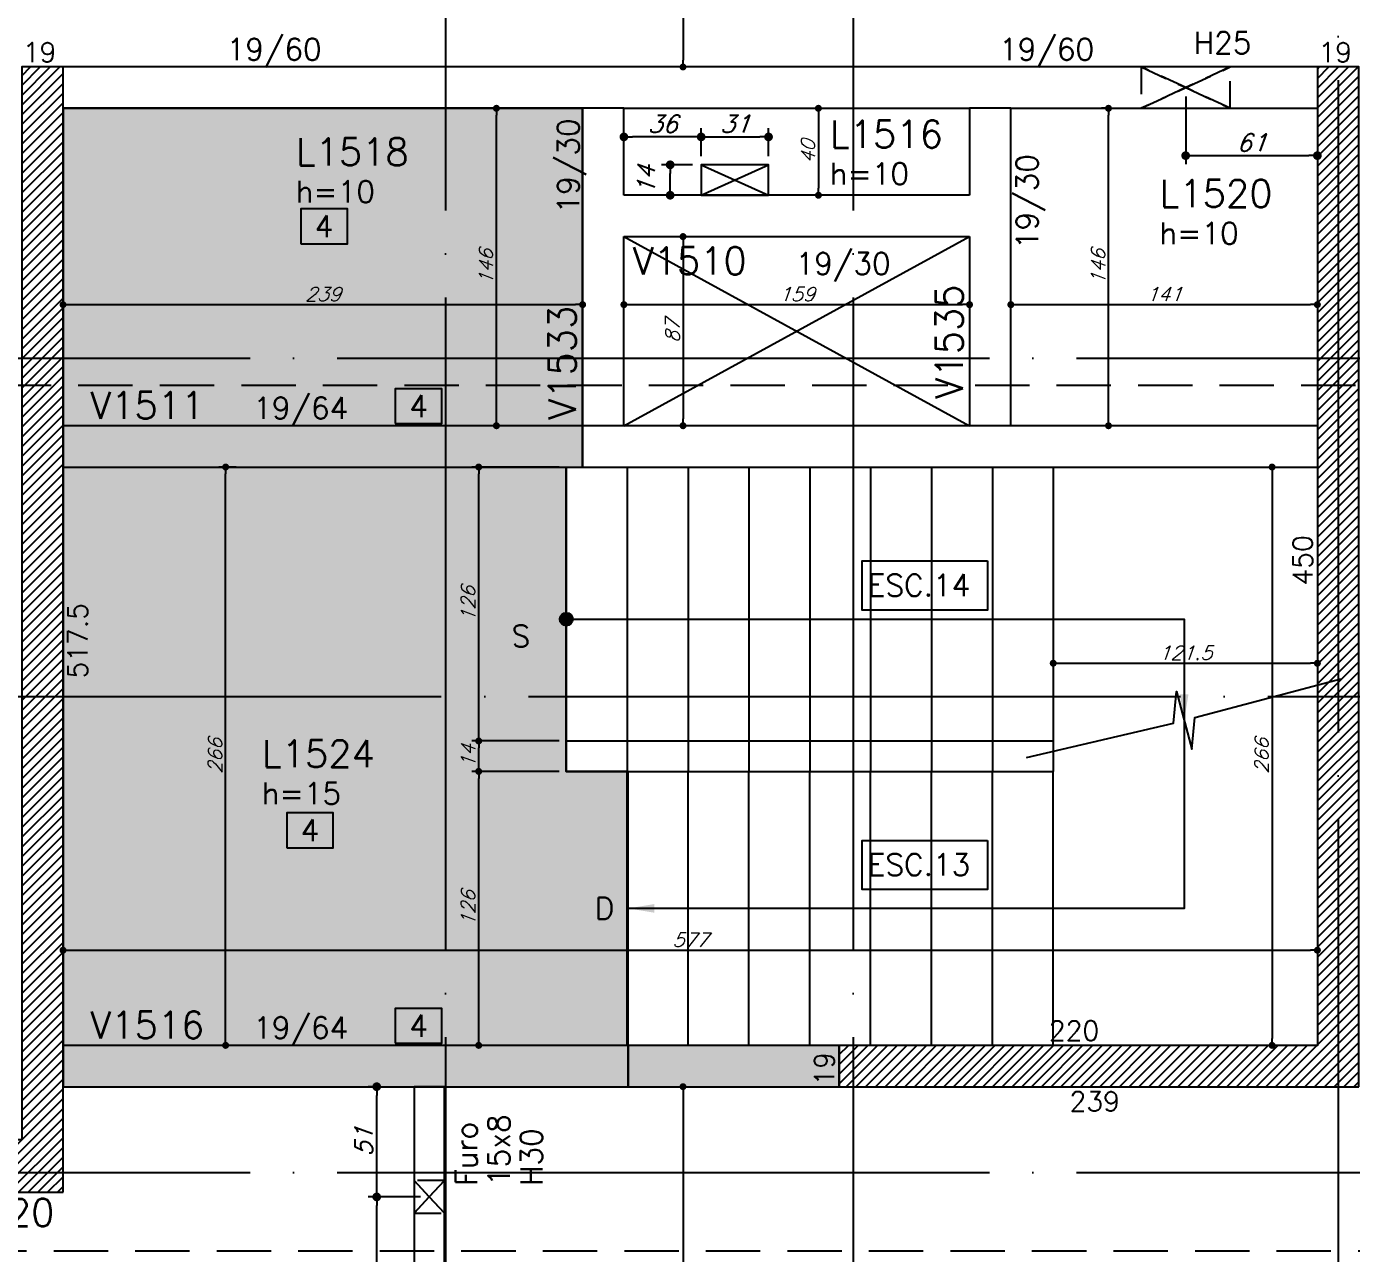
# Model space of a CAD drawing. Header units: millimetres. Extents: x -2368 to 4502, y -1988 to 2217.
# Drawn here: x 2 to 612, y -52 to 512 of the extents above; entities that cross this region are included whole.
import ezdxf
from ezdxf.enums import TextEntityAlignment as Align

# ---------------------------------------------------------------- set-up
doc = ezdxf.new("R2010")
doc.units = ezdxf.units.MM
doc.header["$LTSCALE"] = 50
for name, pattern in [('DASHED', [0.75, 0.5, -0.25]), ('EIXO', [6.8, 6, -0.4, 0, -0.4]), ('HIDDEN', [0.375, 0.25, -0.125])]:
    doc.linetypes.add(name, pattern=pattern)
for name, color, linetype in [('F-AUX', 2, 'Continuous'), ('F-AUX-RED', 1, 'Continuous'), ('F-COTAS', 106, 'Continuous'), ('F-COTAS-FUROS', 50, 'Continuous'), ('F-COTAS-FUROS VIGA', 50, 'Continuous'), ('F-EIXO', 12, 'EIXO'), ('F-ESCADAS', 2, 'Continuous'), ('F-FURO-PAREDE', 2, 'HIDDEN'), ('F-FURO-PAREDE-TEXTOS', 2, 'Continuous'), ('F-LAJES-DIM', 2, 'Continuous'), ('F-LAJES-NOME', 4, 'Continuous'), ('F-PILARES-DIM', 172, 'Continuous'), ('F-PILARES-HACH', 174, 'Continuous'), ('F-PILARES-NOME', 170, 'Continuous'), ('F-PILARES-S', 170, 'Continuous'), ('F-TEXTO', 6, 'Continuous'), ('F-TEXTO ESCADA', 2, 'Continuous'), ('F-TEXTO-YELLOW', 2, 'Continuous'), ('F-VIGAS', 3, 'Continuous'), ('F-VIGAS-DIM', 2, 'Continuous'), ('F-VIGAS-NOME', 4, 'Continuous'), ('F-VÃO', 1, 'Continuous')]:
    doc.layers.add(name, color=color, linetype=linetype)
doc.layers.add('F-DESNIVEL-3', color=7, linetype='Continuous', true_color=0xd5c7ff)
doc.styles.add('5385-ARQ-PB-BAS-PLA-TER-TORRE-A-106-TXT$0$R60-75', font='romans.shx', dxfattribs={"height": 0.1125})
doc.styles.add('CP-TEXT-INCL', font='romans.shx', dxfattribs={"oblique": 20})
doc.styles.add('MCP', font='romans.shx')
doc.styles.add('ROMANS', font='romans.shx')
doc.dimstyles.new('CP-COTAS-50', dxfattribs={"dimscale": 0.64, "dimtxt": 10, "dimasz": 5, "dimexe": 5, "dimexo": 5, "dimgap": 2.5, "dimtad": 1, "dimdec": 1, "dimdsep": 46, "dimtxsty": 'CP-TEXT-INCL', "dimblk1": 'DOT', "dimblk2": 'DOT', "dimsah": 1, "dimcen": 9, "dimclrd": 256, "dimclre": 256, "dimclrt": 256, "dimadec": 0, "dimazin": 0, "dimtfac": 1, "dimtdec": 1, "dimtmove": 2, "dimatfit": 3, "dimldrblk": 'DOT', "dimfxl": 0, "dimtolj": 1, "dimarcsym": 0})
doc.dimstyles.new('CP-COTAS-50-FUROS', dxfattribs={"dimscale": 0.8, "dimtxt": 10, "dimasz": 5, "dimexe": 5, "dimexo": 5, "dimgap": 2.5, "dimtad": 1, "dimdec": 0, "dimdsep": 46, "dimtxsty": 'CP-TEXT-INCL', "dimblk1": 'DOT', "dimblk2": 'DOT', "dimsah": 1, "dimcen": 9, "dimclrd": 256, "dimclre": 256, "dimclrt": 256, "dimadec": 0, "dimazin": 0, "dimtfac": 1, "dimtdec": 0, "dimtmove": 2, "dimatfit": 3, "dimldrblk": 'DOT', "dimfxl": 0, "dimtolj": 1, "dimarcsym": 0})

# ---------------------------------------------------------------- blocks, each defined once
blk = doc.blocks.new('*U172')
at = {"layer": 'F-EIXO'}
blk.add_line((0, 0), (0, -2778.75), dxfattribs=at)
at = {"layer": 'F-TEXTO', "style": 'ROMANS'}
blk.add_attdef('EIXO', text='', height=17.5, rotation=360, dxfattribs=at).set_placement((0, 28.21), align=Align.MIDDLE_CENTER)
blk = doc.blocks.new('*U21')
at = {"layer": 'F-EIXO'}
blk.add_line((0, 0), (0, -2878.75), dxfattribs=at)
at = {"layer": 'F-TEXTO', "style": 'ROMANS'}
blk.add_attdef('EIXO', text='', height=17.5, rotation=360, dxfattribs=at).set_placement((0, 28.21), align=Align.MIDDLE_CENTER)
blk = doc.blocks.new('*U14')
at = {"layer": 'F-EIXO'}
blk.add_line((0, 0), (4945.5, 0), dxfattribs=at)
at = {"layer": 'F-TEXTO', "style": 'ROMANS'}
blk.add_attdef('EIXO', text='', height=17.5, dxfattribs=at).set_placement((-28.21, 0), align=Align.MIDDLE_CENTER)
blk = doc.blocks.new('*U13')
at = {"layer": 'F-EIXO'}
blk.add_line((0, 0), (4857.5, 0), dxfattribs=at)
at = {"layer": 'F-TEXTO', "style": 'ROMANS'}
blk.add_attdef('EIXO', text='', height=17.5, dxfattribs=at).set_placement((-28.21, 0), align=Align.MIDDLE_CENTER)
blk = doc.blocks.new('*U29')
at = {"layer": 'F-LAJES-DIM', "color": 1}
blk.add_lwpolyline([(0, 0), (21.39, 0), (21.39, 16), (0, 16)], close=True, dxfattribs=at)
at = {"layer": 'F-LAJES-DIM', "style": 'MCP'}
blk.add_attdef('DIM', text='', height=10, dxfattribs=at).set_placement((10.7, 8), align=Align.MIDDLE_CENTER)
blk = doc.blocks.new('_DOT')
at = {"color": 0, "linetype": 'ByBlock'}
blk.add_line((-0.5, 0), (-1, 0), dxfattribs=at)
at = {"color": 0, "linetype": 'ByBlock', "const_width": 0.5}
blk.add_lwpolyline([(-0.25, 0, 1), (0.25, 0, 1)], format="xyb", close=True, dxfattribs=at)
blk = doc.blocks.new('*D84')
at = {"layer": 'DEFPOINTS', "color": 0, "transparency": 16777216}
for p in [(19, 87.26), (596, 87.26), (596, 87.26)]:
    blk.add_point(p, dxfattribs=at)
at = {"layer": 'F-COTAS', "lineweight": -2, "transparency": 16777216}
blk.add_line((22.2, 87.26), (592.8, 87.26), dxfattribs=at)
at = {"layer": 'F-COTAS', "lineweight": -2, "transparency": 16777216, "xscale": 3.2, "yscale": 3.2, "zscale": 3.2, "rotation": 180}
blk.add_blockref('_DOT', (19, 87.26), dxfattribs=at)
at = {"layer": 'F-COTAS', "lineweight": -2, "transparency": 16777216, "xscale": 3.2, "yscale": 3.2, "zscale": 3.2}
blk.add_blockref('_DOT', (596, 87.26), dxfattribs=at)
at = {"layer": 'F-COTAS', "transparency": 16777216, "insert": (307.5, 92.06), "char_height": 6.4, "attachment_point": 5, "style": 'CP-TEXT-INCL'}
blk.add_mtext('\\A1;577', dxfattribs=at)
blk = doc.blocks.new('*D94')
at = {"layer": 'DEFPOINTS', "color": 0, "transparency": 16777216}
for p in [(19, 384.19), (258, 384.19), (258, 384.19)]:
    blk.add_point(p, dxfattribs=at)
at = {"layer": 'F-COTAS', "lineweight": -2, "transparency": 16777216}
blk.add_line((22.2, 384.19), (254.8, 384.19), dxfattribs=at)
at = {"layer": 'F-COTAS', "lineweight": -2, "transparency": 16777216, "xscale": 3.2, "yscale": 3.2, "zscale": 3.2, "rotation": 180}
blk.add_blockref('_DOT', (19, 384.19), dxfattribs=at)
at = {"layer": 'F-COTAS', "lineweight": -2, "transparency": 16777216, "xscale": 3.2, "yscale": 3.2, "zscale": 3.2}
blk.add_blockref('_DOT', (258, 384.19), dxfattribs=at)
at = {"layer": 'F-COTAS', "transparency": 16777216, "insert": (138.5, 388.99), "char_height": 6.4, "attachment_point": 5, "style": 'CP-TEXT-INCL'}
blk.add_mtext('\\A1;239', dxfattribs=at)
blk = doc.blocks.new('*D95')
at = {"layer": 'DEFPOINTS', "color": 0, "transparency": 16777216}
for p in [(277, 384.19), (436, 384.19), (436, 384.19)]:
    blk.add_point(p, dxfattribs=at)
at = {"layer": 'F-COTAS', "lineweight": -2, "transparency": 16777216}
blk.add_line((280.2, 384.19), (432.8, 384.19), dxfattribs=at)
at = {"layer": 'F-COTAS', "lineweight": -2, "transparency": 16777216, "xscale": 3.2, "yscale": 3.2, "zscale": 3.2, "rotation": 180}
blk.add_blockref('_DOT', (277, 384.19), dxfattribs=at)
at = {"layer": 'F-COTAS', "lineweight": -2, "transparency": 16777216, "xscale": 3.2, "yscale": 3.2, "zscale": 3.2}
blk.add_blockref('_DOT', (436, 384.19), dxfattribs=at)
at = {"layer": 'F-COTAS', "transparency": 16777216, "insert": (356.5, 388.99), "char_height": 6.4, "attachment_point": 5, "style": 'CP-TEXT-INCL'}
blk.add_mtext('\\A1;159', dxfattribs=at)
blk = doc.blocks.new('*D96')
at = {"layer": 'DEFPOINTS', "color": 0, "transparency": 16777216}
for p in [(455, 384.19), (596, 384.19), (596, 384.19)]:
    blk.add_point(p, dxfattribs=at)
at = {"layer": 'F-COTAS', "lineweight": -2, "transparency": 16777216}
blk.add_line((458.2, 384.19), (592.8, 384.19), dxfattribs=at)
at = {"layer": 'F-COTAS', "lineweight": -2, "transparency": 16777216, "xscale": 3.2, "yscale": 3.2, "zscale": 3.2, "rotation": 180}
blk.add_blockref('_DOT', (455, 384.19), dxfattribs=at)
at = {"layer": 'F-COTAS', "lineweight": -2, "transparency": 16777216, "xscale": 3.2, "yscale": 3.2, "zscale": 3.2}
blk.add_blockref('_DOT', (596, 384.19), dxfattribs=at)
at = {"layer": 'F-COTAS', "transparency": 16777216, "insert": (525.5, 388.99), "char_height": 6.4, "attachment_point": 5, "style": 'CP-TEXT-INCL'}
blk.add_mtext('\\A1;141', dxfattribs=at)
blk = doc.blocks.new('*D45')
at = {"layer": 'DEFPOINTS', "color": 0, "transparency": 16777216}
for p in [(304.2, 645.5), (304.2, 493.5), (304.2, 493.5)]:
    blk.add_point(p, dxfattribs=at)
at = {"layer": 'F-COTAS', "lineweight": -2, "transparency": 16777216}
blk.add_line((304.2, 642.3), (304.2, 496.7), dxfattribs=at)
at = {"layer": 'F-COTAS', "lineweight": -2, "transparency": 16777216, "xscale": 3.2, "yscale": 3.2, "zscale": 3.2}
for p, rotation in [((304.2, 645.5), 90), ((304.2, 493.5), 270)]:
    blk.add_blockref('_DOT', p, dxfattribs=dict(at, rotation=rotation))
at = {"layer": 'F-COTAS', "transparency": 16777216, "insert": (299.4, 569.5), "char_height": 6.4, "attachment_point": 5, "rotation": 90, "style": 'CP-TEXT-INCL'}
blk.add_mtext('\\A1;152', dxfattribs=at)
blk = doc.blocks.new('*D46')
at = {"layer": 'DEFPOINTS', "color": 0, "transparency": 16777216}
for p in [(366.48, 474.5), (366.48, 434.5), (366.48, 434.5)]:
    blk.add_point(p, dxfattribs=at)
at = {"layer": 'F-COTAS', "lineweight": -2, "transparency": 16777216}
blk.add_line((366.48, 471.3), (366.48, 437.7), dxfattribs=at)
at = {"layer": 'F-COTAS', "lineweight": -2, "transparency": 16777216, "xscale": 3.2, "yscale": 3.2, "zscale": 3.2}
for p, rotation in [((366.48, 474.5), 90), ((366.48, 434.5), 270)]:
    blk.add_blockref('_DOT', p, dxfattribs=dict(at, rotation=rotation))
at = {"layer": 'F-COTAS', "transparency": 16777216, "insert": (361.68, 454.5), "char_height": 6.4, "attachment_point": 5, "rotation": 90, "style": 'CP-TEXT-INCL'}
blk.add_mtext('\\A1;40', dxfattribs=at)
blk = doc.blocks.new('*D47')
at = {"layer": 'DEFPOINTS', "color": 0, "transparency": 16777216}
for p in [(304.2, 415.5), (304.2, 328.5), (304.2, 328.5)]:
    blk.add_point(p, dxfattribs=at)
at = {"layer": 'F-COTAS', "lineweight": -2, "transparency": 16777216}
blk.add_line((304.2, 412.3), (304.2, 331.7), dxfattribs=at)
at = {"layer": 'F-COTAS', "lineweight": -2, "transparency": 16777216, "xscale": 3.2, "yscale": 3.2, "zscale": 3.2}
for p, rotation in [((304.2, 415.5), 90), ((304.2, 328.5), 270)]:
    blk.add_blockref('_DOT', p, dxfattribs=dict(at, rotation=rotation))
at = {"layer": 'F-COTAS', "transparency": 16777216, "insert": (299.4, 372), "char_height": 6.4, "attachment_point": 5, "rotation": 90, "style": 'CP-TEXT-INCL'}
blk.add_mtext('\\A1;87', dxfattribs=at)
blk = doc.blocks.new('*D48')
at = {"layer": 'DEFPOINTS', "color": 0, "transparency": 16777216}
for p in [(575.17, 309.5), (575.17, 43.5), (575.17, 43.5)]:
    blk.add_point(p, dxfattribs=at)
at = {"layer": 'F-COTAS', "lineweight": -2, "transparency": 16777216}
blk.add_line((575.17, 306.3), (575.17, 46.7), dxfattribs=at)
at = {"layer": 'F-COTAS', "lineweight": -2, "transparency": 16777216, "xscale": 3.2, "yscale": 3.2, "zscale": 3.2}
for p, rotation in [((575.17, 309.5), 90), ((575.17, 43.5), 270)]:
    blk.add_blockref('_DOT', p, dxfattribs=dict(at, rotation=rotation))
at = {"layer": 'F-COTAS', "transparency": 16777216, "insert": (570.37, 176.5), "char_height": 6.4, "attachment_point": 5, "rotation": 90, "style": 'CP-TEXT-INCL'}
blk.add_mtext('\\A1;266', dxfattribs=at)
blk = doc.blocks.new('*D49')
at = {"layer": 'DEFPOINTS', "color": 0, "transparency": 16777216}
for p in [(304.2, 24.5), (304.2, -475), (304.2, -475)]:
    blk.add_point(p, dxfattribs=at)
at = {"layer": 'F-COTAS', "lineweight": -2, "transparency": 16777216}
blk.add_line((304.2, 21.3), (304.2, -471.8), dxfattribs=at)
at = {"layer": 'F-COTAS', "lineweight": -2, "transparency": 16777216, "xscale": 3.2, "yscale": 3.2, "zscale": 3.2}
for p, rotation in [((304.2, 24.5), 90), ((304.2, -475), 270)]:
    blk.add_blockref('_DOT', p, dxfattribs=dict(at, rotation=rotation))
at = {"layer": 'F-COTAS', "transparency": 16777216, "insert": (299.4, -225.25), "char_height": 6.4, "attachment_point": 5, "rotation": 90, "style": 'CP-TEXT-INCL'}
blk.add_mtext('\\A1;499.5', dxfattribs=at)
blk = doc.blocks.new('*D162')
at = {"layer": 'DEFPOINTS', "color": 0, "transparency": 16777216}
for p in [(93.81, 309.5), (101.82, 309.5), (101.82, 43.5)]:
    blk.add_point(p, dxfattribs=at)
at = {"layer": 'F-COTAS', "lineweight": -2, "transparency": 16777216}
for p, q in [((98.62, 309.5), (90.61, 309.5)), ((93.81, 46.7), (93.81, 306.3)), ((98.62, 43.5), (90.61, 43.5))]:
    blk.add_line(p, q, dxfattribs=at)
at = {"layer": 'F-COTAS', "lineweight": -2, "transparency": 16777216, "xscale": 3.2, "yscale": 3.2, "zscale": 3.2}
for p, rotation in [((93.81, 309.5), 90), ((93.81, 43.5), 270)]:
    blk.add_blockref('_DOT', p, dxfattribs=dict(at, rotation=rotation))
at = {"layer": 'F-COTAS', "transparency": 16777216, "insert": (89.01, 176.5), "char_height": 6.4, "attachment_point": 5, "rotation": 90, "style": 'CP-TEXT-INCL'}
blk.add_mtext('\\A1;266', dxfattribs=at)
blk = doc.blocks.new('*D163')
at = {"layer": 'DEFPOINTS', "color": 0, "transparency": 16777216}
for p in [(218.36, 474.5), (218.36, 474.5), (218.36, 328.5)]:
    blk.add_point(p, dxfattribs=at)
at = {"layer": 'F-COTAS', "lineweight": -2, "transparency": 16777216}
blk.add_line((218.36, 331.7), (218.36, 471.3), dxfattribs=at)
at = {"layer": 'F-COTAS', "lineweight": -2, "transparency": 16777216, "xscale": 3.2, "yscale": 3.2, "zscale": 3.2}
for p, rotation in [((218.36, 474.5), 90), ((218.36, 328.5), 270)]:
    blk.add_blockref('_DOT', p, dxfattribs=dict(at, rotation=rotation))
at = {"layer": 'F-COTAS', "transparency": 16777216, "insert": (213.56, 401.5), "char_height": 6.4, "attachment_point": 5, "rotation": 90, "style": 'CP-TEXT-INCL'}
blk.add_mtext('\\A1;146', dxfattribs=at)
blk = doc.blocks.new('*U317')
at = {"layer": 'F-VÃO'}
for p, q in [((0, 0), (31, 14)), ((0, 14), (31, 0))]:
    blk.add_line(p, q, dxfattribs=at)
at = {"layer": 'F-VÃO', "color": 3}
blk.add_lwpolyline([(0, 0), (31, 0), (31, 14), (0, 14)], close=True, dxfattribs=at)
blk = doc.blocks.new('*D449')
at = {"layer": 'DEFPOINTS', "color": 0, "transparency": 16777216}
for p in [(343.54, 461.33), (312.54, 448.5), (343.54, 448.5)]:
    blk.add_point(p, dxfattribs=at)
at = {"layer": 'F-COTAS-FUROS', "lineweight": -2, "transparency": 16777216}
for p, q in [((312.54, 452.5), (312.54, 465.33)), ((343.54, 452.5), (343.54, 465.33)), ((316.54, 461.33), (339.54, 461.33))]:
    blk.add_line(p, q, dxfattribs=at)
at = {"layer": 'F-COTAS-FUROS', "lineweight": -2, "transparency": 16777216, "xscale": 4, "yscale": 4, "zscale": 4, "rotation": 180}
blk.add_blockref('_DOT', (312.54, 461.33), dxfattribs=at)
at = {"layer": 'F-COTAS-FUROS', "lineweight": -2, "transparency": 16777216, "xscale": 4, "yscale": 4, "zscale": 4}
blk.add_blockref('_DOT', (343.54, 461.33), dxfattribs=at)
at = {"layer": 'F-COTAS-FUROS', "transparency": 16777216, "insert": (328.04, 467.33), "char_height": 8, "attachment_point": 5, "style": 'CP-TEXT-INCL'}
blk.add_mtext('\\A1;31', dxfattribs=at)
blk = doc.blocks.new('*D450')
at = {"layer": 'DEFPOINTS', "color": 0, "transparency": 16777216}
for p in [(277, 461.33), (277, 448.5), (312.54, 448.5)]:
    blk.add_point(p, dxfattribs=at)
at = {"layer": 'F-COTAS-FUROS', "lineweight": -2, "transparency": 16777216}
for p, q in [((277, 452.5), (277, 465.33)), ((312.54, 452.5), (312.54, 465.33)), ((308.54, 461.33), (281, 461.33))]:
    blk.add_line(p, q, dxfattribs=at)
at = {"layer": 'F-COTAS-FUROS', "lineweight": -2, "transparency": 16777216, "xscale": 4, "yscale": 4, "zscale": 4, "rotation": 180}
blk.add_blockref('_DOT', (277, 461.33), dxfattribs=at)
at = {"layer": 'F-COTAS-FUROS', "lineweight": -2, "transparency": 16777216, "xscale": 4, "yscale": 4, "zscale": 4}
blk.add_blockref('_DOT', (312.54, 461.33), dxfattribs=at)
at = {"layer": 'F-COTAS-FUROS', "transparency": 16777216, "insert": (294.77, 467.33), "char_height": 8, "attachment_point": 5, "style": 'CP-TEXT-INCL'}
blk.add_mtext('\\A1;36', dxfattribs=at)
blk = doc.blocks.new('*D451')
at = {"layer": 'DEFPOINTS', "color": 0, "transparency": 16777216}
for p in [(298.29, 448.5), (312.54, 448.5), (312.54, 434.5)]:
    blk.add_point(p, dxfattribs=at)
at = {"layer": 'F-COTAS-FUROS', "lineweight": -2, "transparency": 16777216}
for p, q in [((308.54, 448.5), (294.29, 448.5)), ((298.29, 438.5), (298.29, 444.5)), ((308.54, 434.5), (294.29, 434.5))]:
    blk.add_line(p, q, dxfattribs=at)
at = {"layer": 'F-COTAS-FUROS', "lineweight": -2, "transparency": 16777216, "xscale": 4, "yscale": 4, "zscale": 4}
for p, rotation in [((298.29, 448.5), 90), ((298.29, 434.5), 270)]:
    blk.add_blockref('_DOT', p, dxfattribs=dict(at, rotation=rotation))
at = {"layer": 'F-COTAS-FUROS', "transparency": 16777216, "insert": (287.29, 441.5), "char_height": 8, "attachment_point": 5, "rotation": 90, "style": 'CP-TEXT-INCL'}
blk.add_mtext('\\A1;14', dxfattribs=at)
blk = doc.blocks.new('*D474')
at = {"layer": 'DEFPOINTS', "color": 0, "transparency": 16777216}
for p in [(499.91, 474.5), (502.71, 474.5), (502.71, 328.5)]:
    blk.add_point(p, dxfattribs=at)
at = {"layer": 'F-COTAS', "lineweight": -2, "transparency": 16777216}
for p, q in [((499.51, 474.5), (496.71, 474.5)), ((499.91, 331.7), (499.91, 471.3)), ((499.51, 328.5), (496.71, 328.5))]:
    blk.add_line(p, q, dxfattribs=at)
at = {"layer": 'F-COTAS', "lineweight": -2, "transparency": 16777216, "xscale": 3.2, "yscale": 3.2, "zscale": 3.2}
for p, rotation in [((499.91, 474.5), 90), ((499.91, 328.5), 270)]:
    blk.add_blockref('_DOT', p, dxfattribs=dict(at, rotation=rotation))
at = {"layer": 'F-COTAS', "transparency": 16777216, "insert": (495.11, 401.5), "char_height": 6.4, "attachment_point": 5, "rotation": 90, "style": 'CP-TEXT-INCL'}
blk.add_mtext('\\A1;146', dxfattribs=at)
blk = doc.blocks.new('*D490')
at = {"layer": 'DEFPOINTS', "color": 0, "linetype": 'Continuous', "transparency": 16777216}
for p in [(535.42, 484), (596, 466.06), (596, 452.73)]:
    blk.add_point(p, dxfattribs=at)
at = {"layer": 'F-COTAS-FUROS VIGA', "linetype": 'Continuous', "lineweight": -2, "transparency": 16777216}
for p, q in [((535.42, 480), (535.42, 448.73)), ((596, 462.06), (596, 448.73)), ((539.42, 452.73), (592, 452.73))]:
    blk.add_line(p, q, dxfattribs=at)
at = {"layer": 'F-COTAS-FUROS VIGA', "linetype": 'Continuous', "lineweight": -2, "transparency": 16777216, "xscale": 4, "yscale": 4, "zscale": 4, "rotation": 180}
blk.add_blockref('_DOT', (535.42, 452.73), dxfattribs=at)
at = {"layer": 'F-COTAS-FUROS VIGA', "linetype": 'Continuous', "lineweight": -2, "transparency": 16777216, "xscale": 4, "yscale": 4, "zscale": 4}
blk.add_blockref('_DOT', (596, 452.73), dxfattribs=at)
at = {"layer": 'F-COTAS-FUROS VIGA', "linetype": 'Continuous', "transparency": 16777216, "insert": (565.71, 458.73), "char_height": 8, "attachment_point": 5, "style": 'CP-TEXT-INCL'}
blk.add_mtext('\\A1;61', dxfattribs=at)
blk = doc.blocks.new('*D509')
at = {"layer": 'DEFPOINTS', "color": 0, "linetype": 'Continuous', "transparency": 16777216}
for p in [(163.31, -26.21), (187.5, -26.21), (187.5, -112.07)]:
    blk.add_point(p, dxfattribs=at)
at = {"layer": 'F-COTAS-FUROS VIGA', "linetype": 'Continuous', "lineweight": -2, "transparency": 16777216}
for p, q in [((183.5, -26.21), (159.31, -26.21)), ((163.31, -108.07), (163.31, -30.21)), ((183.5, -112.07), (159.31, -112.07))]:
    blk.add_line(p, q, dxfattribs=at)
at = {"layer": 'F-COTAS-FUROS VIGA', "linetype": 'Continuous', "lineweight": -2, "transparency": 16777216, "xscale": 4, "yscale": 4, "zscale": 4}
for p, rotation in [((163.31, -26.21), 90), ((163.31, -112.07), 270)]:
    blk.add_blockref('_DOT', p, dxfattribs=dict(at, rotation=rotation))
at = {"layer": 'F-COTAS-FUROS VIGA', "linetype": 'Continuous', "transparency": 16777216, "insert": (157.31, -69.14), "char_height": 8, "attachment_point": 5, "rotation": 90, "style": 'CP-TEXT-INCL'}
blk.add_mtext('\\A1;86', dxfattribs=at)
blk = doc.blocks.new('*D510')
at = {"layer": 'DEFPOINTS', "color": 0, "linetype": 'Continuous', "transparency": 16777216}
for p in [(163.31, 24.5), (166.02, 24.5), (187.5, -26.21)]:
    blk.add_point(p, dxfattribs=at)
at = {"layer": 'F-COTAS-FUROS VIGA', "linetype": 'Continuous', "lineweight": -2, "transparency": 16777216}
for p, q in [((162.02, 24.5), (159.31, 24.5)), ((163.31, -22.21), (163.31, 20.5)), ((183.5, -26.21), (159.31, -26.21))]:
    blk.add_line(p, q, dxfattribs=at)
at = {"layer": 'F-COTAS-FUROS VIGA', "linetype": 'Continuous', "lineweight": -2, "transparency": 16777216, "xscale": 4, "yscale": 4, "zscale": 4}
for p, rotation in [((163.31, 24.5), 90), ((163.31, -26.21), 270)]:
    blk.add_blockref('_DOT', p, dxfattribs=dict(at, rotation=rotation))
at = {"layer": 'F-COTAS-FUROS VIGA', "linetype": 'Continuous', "transparency": 16777216, "insert": (157.31, -0.86), "char_height": 8, "attachment_point": 5, "rotation": 90, "style": 'CP-TEXT-INCL'}
blk.add_mtext('\\A1;51', dxfattribs=at)
blk = doc.blocks.new('A$C19501361')
at = {"layer": 'F-AUX'}
h = blk.add_hatch(color=1, dxfattribs=at)
edge = h.paths.add_edge_path()
edge.add_arc((-345.5, 196), 3, 0, 360)
at = {"layer": 'F-AUX', "color": 1}
for points in [[(-345.5, 196), (-61.28, 196), (-61.28, 63), (-317, 63)], [(-133.85, 132.44), (-66.11, 148.22), (-64.78, 162.78), (-57.77, 136.22), (-56.44, 150.78), (10.81, 168.54)]]:
    blk.add_lwpolyline(points, dxfattribs=at)
blk.add_circle((-345.5, 196), 3, dxfattribs=at)
for points in [[(-59.28, 161.5), (-61.28, 149.5), (-63.28, 161.5)], [(-305, 65), (-317, 63), (-305, 61)]]:
    blk.add_solid(points, dxfattribs=at)
at = {"layer": 'F-ESCADAS'}
for p, q in [((-345.5, 266), (-345.5, 126)), ((-317.5, 266), (-317.5, 126)), ((-289.5, 266), (-289.5, 126)), ((-261.5, 266), (-261.5, 126)), ((-233.5, 266), (-233.5, 126)), ((-205.5, 266), (-205.5, 126)), ((-177.5, 266), (-177.5, 126)), ((-149.5, 266), (-149.5, 126)), ((-121.5, 266), (-121.5, 126)), ((-345.5, 140), (-121.5, 140)), ((-345.5, 126), (-121.5, 126)), ((-317.5, 0), (-317.5, 126)), ((-289.5, 0), (-289.5, 126)), ((-261.5, 0), (-261.5, 126)), ((-233.5, 0), (-233.5, 126)), ((-205.5, 0), (-205.5, 126)), ((-177.5, 0), (-177.5, 126)), ((-149.5, 0), (-149.5, 126)), ((-121.5, 0), (-121.5, 126))]:
    blk.add_line(p, q, dxfattribs=at)
at = {"layer": 'F-TEXTO ESCADA', "color": 1}
for points in [[(-151.81, 222.8), (-151.81, 200.22), (-209.38, 200.22), (-209.38, 222.8)], [(-151.81, 94.3), (-151.81, 71.72), (-209.38, 71.72), (-209.38, 94.3)]]:
    blk.add_lwpolyline(points, close=True, dxfattribs=at)
at = {"layer": 'F-TEXTO ESCADA', "style": 'ROMANS'}
for s, p in [('ESC.14', (-206.8, 206.66)), ('ESC.13', (-206.8, 78.16))]:
    blk.add_text(s, height=10, dxfattribs=at).set_placement(p)
at = {"layer": 'F-TEXTO-YELLOW', "char_height": 10, "width": 122.7592, "attachment_point": 9, "style": '5385-ARQ-PB-BAS-PLA-TER-TORRE-A-106-TXT$0$R60-75'}
for s, insert in [('S', (-362.06, 183.27)), ('D', (-323.35, 58.08))]:
    blk.add_mtext(s, dxfattribs=dict(at, insert=insert))
blk = doc.blocks.new('*D531')
at = {"layer": 'DEFPOINTS', "color": 0, "transparency": 16777216}
for p in [(210.22, 169.5), (250.5, 169.5), (278.5, 43.5)]:
    blk.add_point(p, dxfattribs=at)
at = {"layer": 'F-COTAS', "lineweight": -2, "transparency": 16777216}
for p, q in [((247.3, 169.5), (207.02, 169.5)), ((210.22, 46.7), (210.22, 166.3)), ((275.3, 43.5), (207.02, 43.5))]:
    blk.add_line(p, q, dxfattribs=at)
at = {"layer": 'F-COTAS', "lineweight": -2, "transparency": 16777216, "xscale": 3.2, "yscale": 3.2, "zscale": 3.2}
for p, rotation in [((210.22, 169.5), 90), ((210.22, 43.5), 270)]:
    blk.add_blockref('_DOT', p, dxfattribs=dict(at, rotation=rotation))
at = {"layer": 'F-COTAS', "transparency": 16777216, "insert": (205.42, 106.5), "char_height": 6.4, "attachment_point": 5, "rotation": 90, "style": 'CP-TEXT-INCL'}
blk.add_mtext('\\A1;126', dxfattribs=at)
blk = doc.blocks.new('*D532')
at = {"layer": 'DEFPOINTS', "color": 0, "transparency": 16777216}
for p in [(210.22, 183.5), (250.5, 183.5), (250.5, 169.5)]:
    blk.add_point(p, dxfattribs=at)
at = {"layer": 'F-COTAS', "lineweight": -2, "transparency": 16777216}
for p, q in [((247.3, 183.5), (207.02, 183.5)), ((210.22, 172.7), (210.22, 180.3)), ((247.3, 169.5), (207.02, 169.5))]:
    blk.add_line(p, q, dxfattribs=at)
at = {"layer": 'F-COTAS', "lineweight": -2, "transparency": 16777216, "xscale": 3.2, "yscale": 3.2, "zscale": 3.2}
for p, rotation in [((210.22, 183.5), 90), ((210.22, 169.5), 270)]:
    blk.add_blockref('_DOT', p, dxfattribs=dict(at, rotation=rotation))
at = {"layer": 'F-COTAS', "transparency": 16777216, "insert": (205.42, 176.5), "char_height": 6.4, "attachment_point": 5, "rotation": 90, "style": 'CP-TEXT-INCL'}
blk.add_mtext('\\A1;14', dxfattribs=at)
blk = doc.blocks.new('*D533')
at = {"layer": 'DEFPOINTS', "color": 0, "transparency": 16777216}
for p in [(210.22, 309.5), (250.5, 309.5), (250.5, 183.5)]:
    blk.add_point(p, dxfattribs=at)
at = {"layer": 'F-COTAS', "lineweight": -2, "transparency": 16777216}
for p, q in [((247.3, 309.5), (207.02, 309.5)), ((210.22, 186.7), (210.22, 306.3)), ((247.3, 183.5), (207.02, 183.5))]:
    blk.add_line(p, q, dxfattribs=at)
at = {"layer": 'F-COTAS', "lineweight": -2, "transparency": 16777216, "xscale": 3.2, "yscale": 3.2, "zscale": 3.2}
for p, rotation in [((210.22, 309.5), 90), ((210.22, 183.5), 270)]:
    blk.add_blockref('_DOT', p, dxfattribs=dict(at, rotation=rotation))
at = {"layer": 'F-COTAS', "transparency": 16777216, "insert": (205.42, 246.5), "char_height": 6.4, "attachment_point": 5, "rotation": 90, "style": 'CP-TEXT-INCL'}
blk.add_mtext('\\A1;126', dxfattribs=at)
blk = doc.blocks.new('*D534')
at = {"layer": 'DEFPOINTS', "color": 0, "transparency": 16777216}
for p in [(474.5, 219.25), (596, 219.25), (596, 219.25)]:
    blk.add_point(p, dxfattribs=at)
at = {"layer": 'F-COTAS', "lineweight": -2, "transparency": 16777216}
blk.add_line((477.7, 219.25), (592.8, 219.25), dxfattribs=at)
at = {"layer": 'F-COTAS', "lineweight": -2, "transparency": 16777216, "xscale": 3.2, "yscale": 3.2, "zscale": 3.2, "rotation": 180}
blk.add_blockref('_DOT', (474.5, 219.25), dxfattribs=at)
at = {"layer": 'F-COTAS', "lineweight": -2, "transparency": 16777216, "xscale": 3.2, "yscale": 3.2, "zscale": 3.2}
blk.add_blockref('_DOT', (596, 219.25), dxfattribs=at)
at = {"layer": 'F-COTAS', "transparency": 16777216, "insert": (535.25, 224.05), "char_height": 6.4, "attachment_point": 5, "style": 'CP-TEXT-INCL'}
blk.add_mtext('\\A1;121.5', dxfattribs=at)

msp = doc.modelspace()

# ---------------------------------------------------------------- hatches: boundary and pattern name
at = {"layer": 'F-DESNIVEL-3'}
h = msp.add_hatch(color=256, dxfattribs=at)
h.dxf.hatch_style = 1
h.paths.add_polyline_path([(279, 24.5), (279, 169.5), (250.5, 169.5), (250.5, 309.5), (258, 309.5), (258, 474.5), (19, 474.5), (19, 24.5)])
h = msp.add_hatch(color=256, dxfattribs=at)
h.dxf.hatch_style = 1
h.paths.add_polyline_path([(279, 24.5), (376, 24.5), (376, 43.5), (279, 43.5)])
at = {"layer": 'F-PILARES-HACH', "linetype": 'Continuous'}
h = msp.add_hatch(dxfattribs=at)
h.set_pattern_fill('ANSI31', color=256, style=0)
h.paths.add_polyline_path([(19, -24), (19, 493.5), (0, 493.5), (0, 0), (-248.5, 0), (-248.5, -24)], flags=16)
h = msp.add_hatch(dxfattribs=at)
h.set_pattern_fill('ANSI31', color=256, style=0)
h.paths.add_polyline_path([(615, 24.5), (615, 493.5), (596, 493.5), (596, 43.5), (376, 43.5), (376, 24.5)], flags=16)

# ---------------------------------------------------------------- linework, layer by layer
at = {"layer": 'F-AUX-RED', "color": 4, "linetype": 'DASHED'}
msp.add_lwpolyline([(-48.96, 347.18), (677.22, 347.18), (677.22, -51.11), (-48.96, -51.11)], close=True, dxfattribs=at)
at = {"layer": 'F-DESNIVEL-3'}
msp.add_lwpolyline([(279, 24.5), (279, 169.5), (250.5, 169.5), (250.5, 309.5), (258, 309.5), (258, 474.5), (19, 474.5), (19, 24.5), (279, 24.5)], dxfattribs=at)
msp.add_lwpolyline([(279, 24.5), (376, 24.5), (376, 43.5), (279, 43.5)], close=True, dxfattribs=at)
at = {"layer": 'F-FURO-PAREDE'}
for points in [[(535.42, 484), (514.92, 474.5), (555.92, 474.5), (535.42, 484), (555.92, 474.5), (555.92, 493.5), (535.42, 484), (555.92, 493.5), (514.92, 493.5), (535.42, 484), (514.92, 493.5), (514.92, 474.5), (535.42, 484)], [(187.5, -26.21), (194.5, -33.71), (194.5, -18.71), (187.5, -26.21), (194.5, -18.71), (180.5, -18.71), (187.5, -26.21), (180.5, -18.71), (180.5, -33.71), (187.5, -26.21), (180.5, -33.71), (194.5, -33.71), (187.5, -26.21)]]:
    msp.add_lwpolyline(points, dxfattribs=at)
at = {"layer": 'F-PILARES-S', "linetype": 'Continuous'}
for points in [[(19, -24), (19, 493.5), (0, 493.5), (0, 0), (-248.5, 0), (-248.5, -24), (19, -24)], [(615, 24.5), (615, 493.5), (596, 493.5), (596, 43.5), (376, 43.5), (376, 24.5), (615, 24.5)]]:
    msp.add_lwpolyline(points, dxfattribs=at)
at = {"layer": 'F-VIGAS'}
for points in [[(259, 493.5), (19, 493.5)], [(445.5, 493.5), (259, 493.5)], [(596, 493.5), (445.5, 493.5)], [(19, 474.5), (258, 474.5)], [(258, 474.5), (258, 425)], [(277, 474.5), (258, 474.5)], [(277, 474.5), (436, 474.5)], [(277, 434.5), (277, 474.5)], [(436, 474.5), (436, 434.5)], [(455, 474.5), (436, 474.5)], [(455, 474.5), (596, 474.5)], [(455, 425), (455, 474.5)], [(436, 434.5), (277, 434.5)], [(258, 425), (258, 328.5)], [(455, 328.5), (455, 425)], [(277, 415.5), (436, 415.5)], [(277, 328.5), (277, 415.5)], [(436, 415.5), (436, 328.5)], [(258, 328.5), (19, 328.5)], [(277, 328.5), (258, 328.5)], [(258, 328.5), (258, 309.5)], [(436, 328.5), (277, 328.5)], [(455, 328.5), (436, 328.5)], [(596, 328.5), (455, 328.5)], [(19, 309.5), (259, 309.5)], [(259, 309.5), (445.5, 309.5)], [(445.5, 309.5), (596, 309.5)], [(187.5, 43.5), (19, 43.5)], [(376, 43.5), (187.5, 43.5)], [(19, 24.5), (180.5, 24.5)], [(180.5, 24.5), (180.5, -475)], [(194.5, 24.5), (180.5, 24.5)], [(194.5, 24.5), (376, 24.5)], [(194.5, -475), (194.5, 24.5)]]:
    msp.add_lwpolyline(points, dxfattribs=at)
at = {"layer": 'F-VÃO'}
for p, q in [((277, 328.5), (436, 415.5)), ((277, 415.5), (436, 328.5))]:
    msp.add_line(p, q, dxfattribs=at)

# ---------------------------------------------------------------- block references
at = {"layer": 'F-COTAS-FUROS VIGA'}
msp.add_blockref('A$C19501361', (596, 43.5), dxfattribs=at)
at = {"layer": 'F-EIXO', "linetype": 'Continuous'}
for name, p in [('*U21', (605.5, 1847.82)), ('*U172', (195, 1747.82)), ('*U172', (382.5, 1747.82)), ('*U14', (-1895.47, 359.5)), ('*U13', (-1807.52, 204)), ('*U14', (-1895.47, -15))]:
    msp.add_blockref(name, p, dxfattribs=at)
at = {"layer": 'F-LAJES-DIM', "linetype": 'Continuous'}
for p in [(128.41, 412.19), (171.86, 329.48), (121.9, 134.4), (171.86, 44.48)]:
    msp.add_blockref('*U29', p, dxfattribs=at).add_auto_attribs({'DIM': '4'})
at = {"layer": 'F-VÃO'}
msp.add_blockref('*U317', (312.54, 434.5), dxfattribs=at)

# ---------------------------------------------------------------- texts
at = {"layer": 'F-FURO-PAREDE-TEXTOS', "linetype": 'Continuous', "style": 'MCP'}
msp.add_text('H25', height=10, dxfattribs=at).set_placement((539.08, 499.62))
for s, p in [('Furo', (209.5, -21.21)), ('15x8', (224.5, -21.21)), ('H30', (239.5, -21.21))]:
    msp.add_text(s, height=10, rotation=90, dxfattribs=at).set_placement(p)
at = {"layer": 'F-LAJES-DIM', "linetype": 'Continuous', "style": 'MCP'}
for s, p in [('h=10', (371.76, 439.38)), ('h=10', (126.07, 431.19)), ('h=10', (523.4, 412.03)), ('h=15', (110.49, 154.39))]:
    msp.add_text(s, height=10, dxfattribs=at).set_placement(p)
at = {"layer": 'F-LAJES-NOME', "linetype": 'Continuous', "style": 'MCP'}
for s, p in [('L1516', (371.76, 456.38)), ('L1518', (126.07, 448.19)), ('L1520', (523.4, 429.03)), ('L1524', (110.49, 171.39))]:
    msp.add_text(s, height=12.5, dxfattribs=at).set_placement(p)
at = {"layer": 'F-PILARES-DIM', "linetype": 'Continuous', "style": 'MCP'}
for s, p in [('19', (0.5, 495.75)), ('19', (596.5, 495.75)), ('220', (472.5, 45.75)), ('239', (482, 13.25))]:
    msp.add_text(s, height=9, dxfattribs=at).set_placement(p)
for s, p in [('450', (593.75, 255)), ('517.5', (30.25, 212.25)), ('19', (373.75, 25))]:
    msp.add_text(s, height=9, rotation=90, dxfattribs=at).set_placement(p)
at = {"layer": 'F-PILARES-NOME', "linetype": 'Continuous', "style": 'MCP'}
msp.add_text('P20', height=12.5, dxfattribs=at).set_placement((-17.62, -39.63))
at = {"layer": 'F-VIGAS-DIM', "linetype": 'Continuous', "style": 'MCP'}
for s, p in [('19/60', (94.28, 496.62)), ('19/60', (449.6, 496.62)), ('19/30', (356, 398.11)), ('19/64', (106.5, 331.62)), ('19/64', (106.5, 46.62))]:
    msp.add_text(s, height=10, dxfattribs=at).set_placement(p)
for p in [(256.39, 426.12), (467.5, 409.71)]:
    msp.add_text('19/30', height=10, rotation=90, dxfattribs=at).set_placement(p)
at = {"layer": 'F-VIGAS-NOME', "linetype": 'Continuous', "style": 'MCP'}
for s, p in [('V1510', (281, 398.11)), ('V1511', (31.5, 331.62)), ('V1516', (31.5, 46.62))]:
    msp.add_text(s, height=12.5, dxfattribs=at).set_placement(p)
for s, p in [('V1535', (432.88, 341)), ('V1533', (254.88, 331.25))]:
    msp.add_text(s, height=12.5, rotation=90, dxfattribs=at).set_placement(p)

# ---------------------------------------------------------------- dimensions: what is measured, and where the dimension line sits
at = {"layer": 'F-COTAS'}
for base, p1, p2, angle, picture, middle in [((304.2, 493.5), (304.2, 645.5), (304.2, 493.5), 90, '*D45', (299.4, 569.5)), ((218.36, 474.5), (218.36, 328.5), (218.36, 474.5), 90, '*D163', (213.56, 401.5)), ((366.48, 434.5), (366.48, 474.5), (366.48, 434.5), 90, '*D46', (361.68, 454.5)), ((499.91, 474.5), (502.71, 328.5), (502.71, 474.5), 90, '*D474', (495.11, 401.5)), ((304.2, 328.5), (304.2, 415.5), (304.2, 328.5), 90, '*D47', (299.4, 372)), ((258, 384.19), (19, 384.19), (258, 384.19), 180, '*D94', (138.5, 388.99)), ((436, 384.19), (277, 384.19), (436, 384.19), 180, '*D95', (356.5, 388.99)), ((596, 384.19), (455, 384.19), (596, 384.19), 180, '*D96', (525.5, 388.99)), ((93.81, 309.5), (101.82, 43.5), (101.82, 309.5), 90, '*D162', (89.01, 176.5)), ((210.22, 309.5), (250.5, 183.5), (250.5, 309.5), 90, '*D533', (205.42, 246.5)), ((575.17, 43.5), (575.17, 309.5), (575.17, 43.5), 90, '*D48', (570.37, 176.5)), ((210.22, 183.5), (250.5, 169.5), (250.5, 183.5), 90, '*D532', (205.42, 176.5)), ((210.22, 169.5), (278.5, 43.5), (250.5, 169.5), 90, '*D531', (205.42, 106.5)), ((596, 87.26), (19, 87.26), (596, 87.26), 180, '*D84', (307.5, 92.06)), ((304.2, -475), (304.2, 24.5), (304.2, -475), 90, '*D49', (299.4, -225.25))]:
    dim = msp.add_linear_dim(base=base, p1=p1, p2=p2, angle=angle, dimstyle='CP-COTAS-50', dxfattribs=at)
    dim.commit()
    dim.dimension.update_dxf_attribs({"geometry": picture, "text_midpoint": middle})
dim = msp.add_linear_dim(base=(596, 219.25), p1=(474.5, 219.25), p2=(596, 219.25), dimstyle='CP-COTAS-50', dxfattribs=at)
dim.commit()
dim.dimension.update_dxf_attribs({"geometry": '*D534', "text_midpoint": (535.25, 224.05)})
at = {"layer": 'F-COTAS-FUROS'}
for base, p2, picture, middle in [((277, 461.33), (277, 448.5), '*D450', (294.77, 467.33)), ((343.54, 461.33), (343.54, 448.5), '*D449', (328.04, 467.33))]:
    dim = msp.add_linear_dim(base=base, p1=(312.54, 448.5), p2=p2, dimstyle='CP-COTAS-50-FUROS', dxfattribs=at)
    dim.commit()
    dim.dimension.update_dxf_attribs({"geometry": picture, "text_midpoint": middle})
dim = msp.add_linear_dim(base=(298.29, 448.5), p1=(312.54, 434.5), p2=(312.54, 448.5), angle=90, dimstyle='CP-COTAS-50-FUROS', dxfattribs=at)
dim.commit()
dim.dimension.update_dxf_attribs({"geometry": '*D451', "text_midpoint": (287.29, 441.5)})
at = {"layer": 'F-COTAS-FUROS VIGA', "linetype": 'Continuous'}
dim = msp.add_linear_dim(base=(596, 452.73), p1=(535.42, 484), p2=(596, 466.06), dimstyle='CP-COTAS-50-FUROS', dxfattribs=at)
dim.commit()
dim.dimension.update_dxf_attribs({"geometry": '*D490', "text_midpoint": (565.71, 458.73)})
for base, p1, p2, picture, middle in [((163.31, 24.5), (187.5, -26.21), (166.02, 24.5), '*D510', (157.31, -0.86)), ((163.31, -26.21), (187.5, -112.07), (187.5, -26.21), '*D509', (157.31, -69.14))]:
    dim = msp.add_linear_dim(base=base, p1=p1, p2=p2, angle=90, dimstyle='CP-COTAS-50-FUROS', dxfattribs=at)
    dim.commit()
    dim.dimension.update_dxf_attribs({"geometry": picture, "text_midpoint": middle})

doc.saveas('drawing.dxf')
